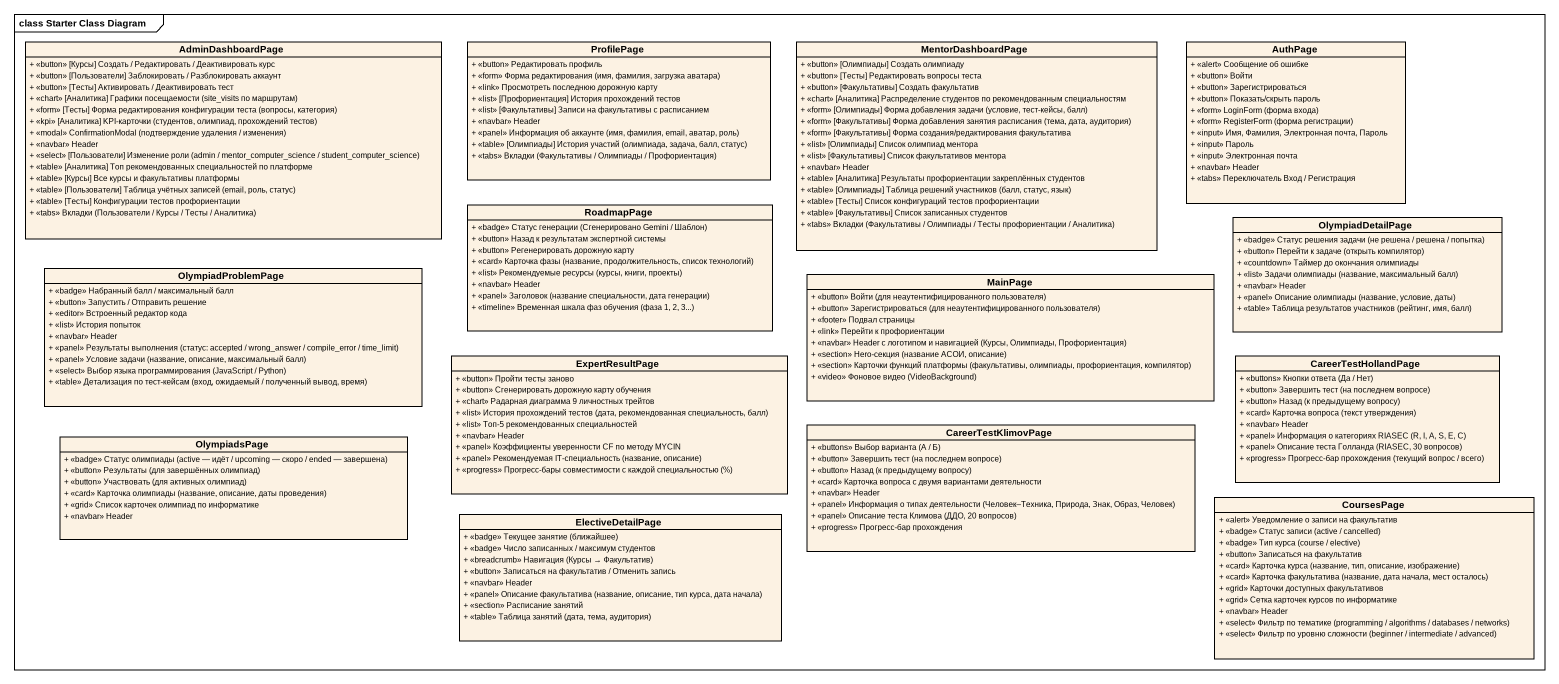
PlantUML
@startuml
mainframe class Starter Class Diagram
hide circle
hide empty members
skinparam classAttributeIconSize 0
class AdminDashboardPage {
  + <<button>> [Курсы] Создать / Редактировать / Деактивировать курс
  + <<button>> [Пользователи] Заблокировать / Разблокировать аккаунт
  + <<button>> [Тесты] Активировать / Деактивировать тест
  {field} + <<chart>> [Аналитика] Графики посещаемости (site_visits по маршрутам)
  {field} + <<form>> [Тесты] Форма редактирования конфигурации теста (вопросы, категория)
  {field} + <<kpi>> [Аналитика] KPI-карточки (студентов, олимпиад, прохождений тестов)
  {field} + <<modal>> ConfirmationModal (подтверждение удаления / изменения)
  + <<navbar>> Header
  {field} + <<select>> [Пользователи] Изменение роли (admin / mentor_computer_science / student_computer_science)
  + <<table>> [Аналитика] Топ рекомендованных специальностей по платформе
  + <<table>> [Курсы] Все курсы и факультативы платформы
  {field} + <<table>> [Пользователи] Таблица учётных записей (email, роль, статус)
  + <<table>> [Тесты] Конфигурации тестов профориентации
  {field} + <<tabs>> Вкладки (Пользователи / Курсы / Тесты / Аналитика)
}
class ProfilePage {
  + <<button>> Редактировать профиль
  {field} + <<form>> Форма редактирования (имя, фамилия, загрузка аватара)
  + <<link>> Просмотреть последнюю дорожную карту
  + <<list>> [Профориентация] История прохождений тестов
  + <<list>> [Факультативы] Записи на факультативы с расписанием
  + <<navbar>> Header
  {field} + <<panel>> Информация об аккаунте (имя, фамилия, email, аватар, роль)
  {field} + <<table>> [Олимпиады] История участий (олимпиада, задача, балл, статус)
  {field} + <<tabs>> Вкладки (Факультативы / Олимпиады / Профориентация)
}
class MentorDashboardPage {
  + <<button>> [Олимпиады] Создать олимпиаду
  + <<button>> [Тесты] Редактировать вопросы теста
  + <<button>> [Факультативы] Создать факультатив
  + <<chart>> [Аналитика] Распределение студентов по рекомендованным специальностям
  {field} + <<form>> [Олимпиады] Форма добавления задачи (условие, тест-кейсы, балл)
  {field} + <<form>> [Факультативы] Форма добавления занятия расписания (тема, дата, аудитория)
  + <<form>> [Факультативы] Форма создания/редактирования факультатива
  + <<list>> [Олимпиады] Список олимпиад ментора
  + <<list>> [Факультативы] Список факультативов ментора
  + <<navbar>> Header
  + <<table>> [Аналитика] Результаты профориентации закреплённых студентов
  {field} + <<table>> [Олимпиады] Таблица решений участников (балл, статус, язык)
  + <<table>> [Тесты] Список конфигураций тестов профориентации
  + <<table>> [Факультативы] Список записанных студентов
  {field} + <<tabs>> Вкладки (Факультативы / Олимпиады / Тесты профориентации / Аналитика)
}
class AuthPage {
  + <<alert>> Сообщение об ошибке
  + <<button>> Войти
  + <<button>> Зарегистрироваться
  + <<button>> Показать/скрыть пароль
  {field} + <<form>> LoginForm (форма входа)
  {field} + <<form>> RegisterForm (форма регистрации)
  + <<input>> Имя, Фамилия, Электронная почта, Пароль
  + <<input>> Пароль
  + <<input>> Электронная почта
  + <<navbar>> Header
  + <<tabs>> Переключатель Вход / Регистрация
}
class RoadmapPage {
  {field} + <<badge>> Статус генерации (Сгенерировано Gemini / Шаблон)
  + <<button>> Назад к результатам экспертной системы
  + <<button>> Регенерировать дорожную карту
  {field} + <<card>> Карточка фазы (название, продолжительность, список технологий)
  {field} + <<list>> Рекомендуемые ресурсы (курсы, книги, проекты)
  + <<navbar>> Header
  {field} + <<panel>> Заголовок (название специальности, дата генерации)
  {field} + <<timeline>> Временная шкала фаз обучения (фаза 1, 2, 3...)
}
class OlympiadDetailPage {
  {field} + <<badge>> Статус решения задачи (не решена / решена / попытка)
  {field} + <<button>> Перейти к задаче (открыть компилятор)
  + <<countdown>> Таймер до окончания олимпиады
  {field} + <<list>> Задачи олимпиады (название, максимальный балл)
  + <<navbar>> Header
  {field} + <<panel>> Описание олимпиады (название, условие, даты)
  {field} + <<table>> Таблица результатов участников (рейтинг, имя, балл)
}
class OlympiadProblemPage {
  + <<badge>> Набранный балл / максимальный балл
  + <<button>> Запустить / Отправить решение
  + <<editor>> Встроенный редактор кода
  + <<list>> История попыток
  + <<navbar>> Header
  {field} + <<panel>> Результаты выполнения (статус: accepted / wrong_answer / compile_error / time_limit)
  {field} + <<panel>> Условие задачи (название, описание, максимальный балл)
  {field} + <<select>> Выбор языка программирования (JavaScript / Python)
  {field} + <<table>> Детализация по тест-кейсам (вход, ожидаемый / полученный вывод, время)
}
class MainPage {
  {field} + <<button>> Войти (для неаутентифицированного пользователя)
  {field} + <<button>> Зарегистрироваться (для неаутентифицированного пользователя)
  + <<footer>> Подвал страницы
  + <<link>> Перейти к профориентации
  {field} + <<navbar>> Header с логотипом и навигацией (Курсы, Олимпиады, Профориентация)
  {field} + <<section>> Hero-секция (название АСОИ, описание)
  {field} + <<section>> Карточки функций платформы (факультативы, олимпиады, профориентация, компилятор)
  {field} + <<video>> Фоновое видео (VideoBackground)
}
class ExpertResultPage {
  + <<button>> Пройти тесты заново
  + <<button>> Сгенерировать дорожную карту обучения
  + <<chart>> Радарная диаграмма 9 личностных трейтов
  {field} + <<list>> История прохождений тестов (дата, рекомендованная специальность, балл)
  + <<list>> Топ-5 рекомендованных специальностей
  + <<navbar>> Header
  + <<panel>> Коэффициенты уверенности CF по методу MYCIN
  {field} + <<panel>> Рекомендуемая IT-специальность (название, описание)
  {field} + <<progress>> Прогресс-бары совместимости с каждой специальностью (%)
}
class CareerTestHollandPage {
  {field} + <<buttons>> Кнопки ответа (Да / Нет)
  {field} + <<button>> Завершить тест (на последнем вопросе)
  {field} + <<button>> Назад (к предыдущему вопросу)
  {field} + <<card>> Карточка вопроса (текст утверждения)
  + <<navbar>> Header
  {field} + <<panel>> Информация о категориях RIASEC (R, I, A, S, E, C)
  {field} + <<panel>> Описание теста Голланда (RIASEC, 30 вопросов)
  {field} + <<progress>> Прогресс-бар прохождения (текущий вопрос / всего)
}
class OlympiadsPage {
  {field} + <<badge>> Статус олимпиады (active — идёт / upcoming — скоро / ended — завершена)
  {field} + <<button>> Результаты (для завершённых олимпиад)
  {field} + <<button>> Участвовать (для активных олимпиад)
  {field} + <<card>> Карточка олимпиады (название, описание, даты проведения)
  + <<grid>> Список карточек олимпиад по информатике
  + <<navbar>> Header
}
class CareerTestKlimovPage {
  {field} + <<buttons>> Выбор варианта (А / Б)
  {field} + <<button>> Завершить тест (на последнем вопросе)
  {field} + <<button>> Назад (к предыдущему вопросу)
  + <<card>> Карточка вопроса с двумя вариантами деятельности
  + <<navbar>> Header
  {field} + <<panel>> Информация о типах деятельности (Человек–Техника, Природа, Знак, Образ, Человек)
  {field} + <<panel>> Описание теста Климова (ДДО, 20 вопросов)
  + <<progress>> Прогресс-бар прохождения
}
class ElectiveDetailPage {
  {field} + <<badge>> Текущее занятие (ближайшее)
  + <<badge>> Число записанных / максимум студентов
  {field} + <<breadcrumb>> Навигация (Курсы → Факультатив)
  + <<button>> Записаться на факультатив / Отменить запись
  + <<navbar>> Header
  {field} + <<panel>> Описание факультатива (название, описание, тип курса, дата начала)
  + <<section>> Расписание занятий
  {field} + <<table>> Таблица занятий (дата, тема, аудитория)
}
class CoursesPage {
  + <<alert>> Уведомление о записи на факультатив
  {field} + <<badge>> Статус записи (active / cancelled)
  {field} + <<badge>> Тип курса (course / elective)
  + <<button>> Записаться на факультатив
  {field} + <<card>> Карточка курса (название, тип, описание, изображение)
  {field} + <<card>> Карточка факультатива (название, дата начала, мест осталось)
  + <<grid>> Карточки доступных факультативов
  + <<grid>> Сетка карточек курсов по информатике
  + <<navbar>> Header
  {field} + <<select>> Фильтр по тематике (programming / algorithms / databases / networks)
  {field} + <<select>> Фильтр по уровню сложности (beginner / intermediate / advanced)
}
@enduml
